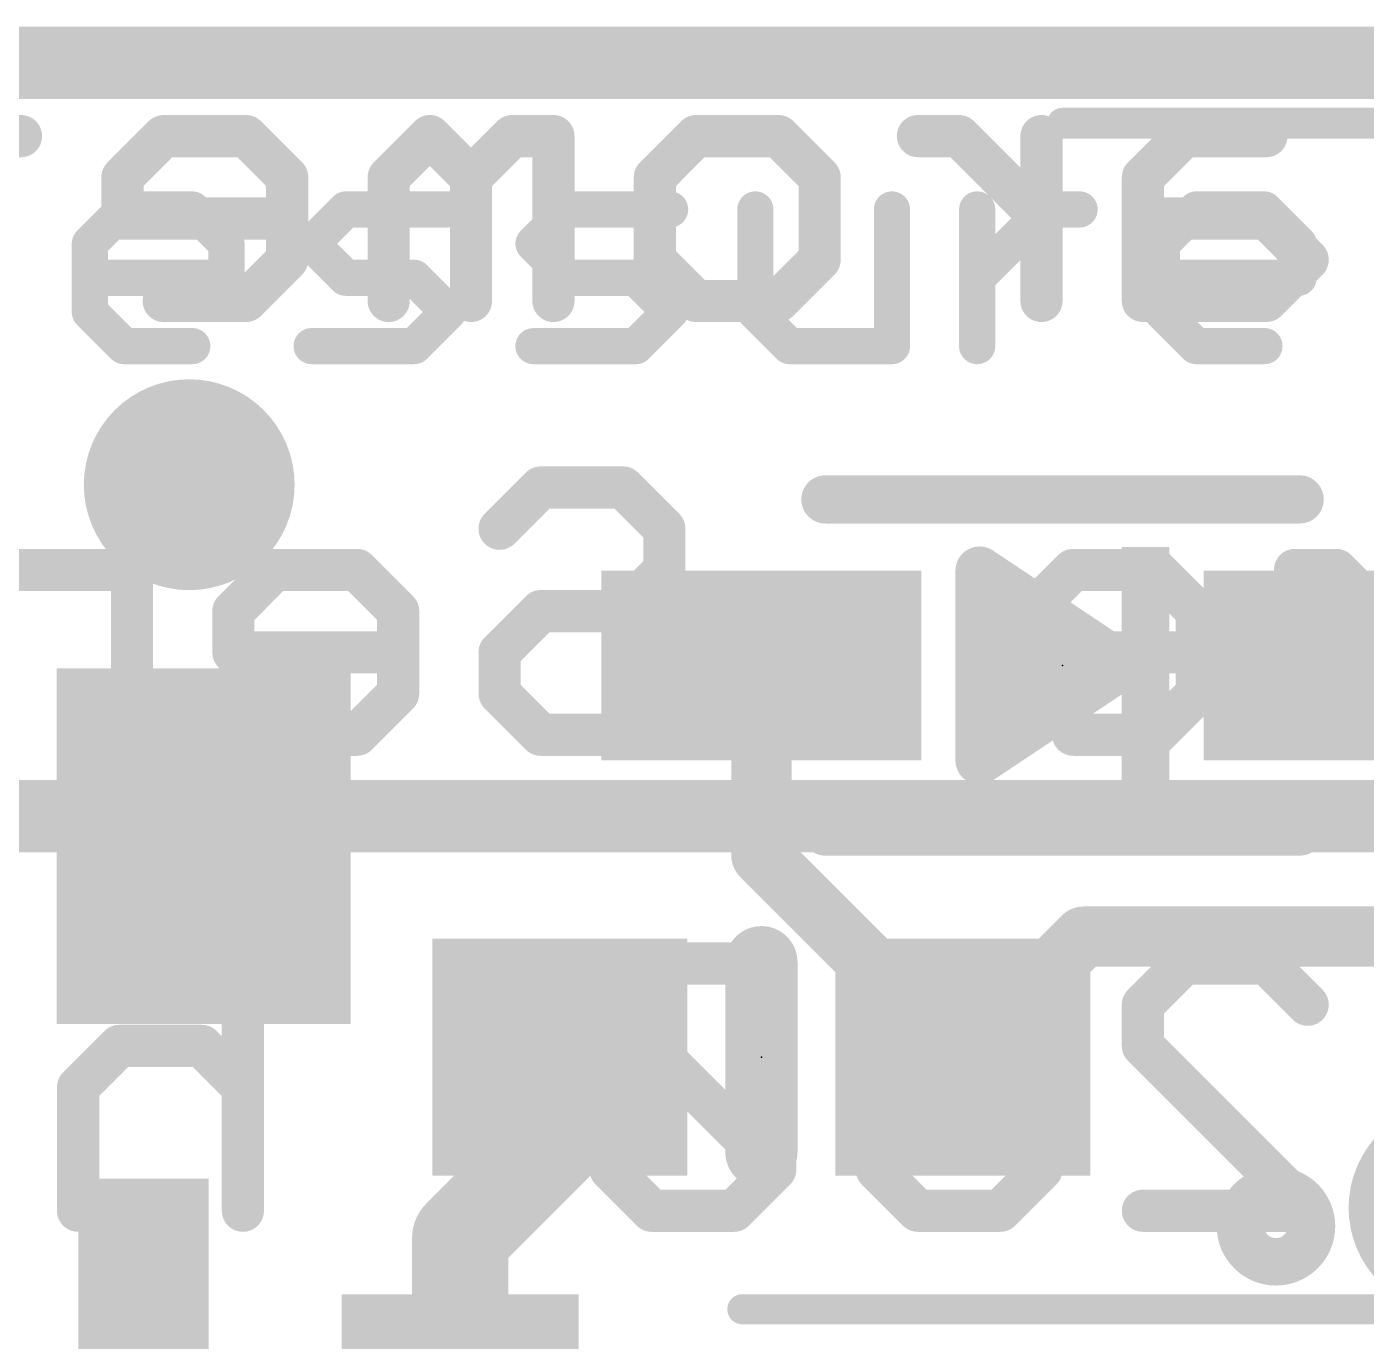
# Model space of a CAD drawing. Extents: x -3.6 to 34.1, y -8.2 to 24.4.
# Drawn here: x 8.33 to 13.98, y 10.11 to 15.65 of the extents above; entities that cross this region are included whole.
import ezdxf

# ---------------------------------------------------------------- set-up
doc = ezdxf.new("R2010")
doc.units = 0
for name, color, linetype in [('1', 12, 'CONTINUOUS'), ('16', 5, 'CONTINUOUS'), ('18', 110, 'CONTINUOUS'), ('21', 40, 'CONTINUOUS'), ('22', 6, 'CONTINUOUS'), ('23', 40, 'CONTINUOUS'), ('47', 253, 'CONTINUOUS')]:
    doc.layers.add(name, color=color, linetype=linetype)

# ---------------------------------------------------------------- blocks, each defined once
blk = doc.blocks.new('RECT')
blk.add_solid([(-0.5, -0.5), (0.5, -0.5), (-0.5, 0.5), (0.5, 0.5)])
blk = doc.blocks.new('ROUNDV')
at = {"const_width": 0.5}
blk.add_lwpolyline([(0, -0.25, 1), (0, 0.25, 1), (0, -0.25)], format="xyb", dxfattribs=at)

msp = doc.modelspace()

# ---------------------------------------------------------------- linework, layer by layer
at = {"layer": '1'}
for points, const_width in [([(7.112, 15.494), (15.748, 15.494)], 0.3048), ([(13.97, 12.954), (14.859, 13.843)], 0.254), ([(11.43, 12.954), (11.43, 12.153)], 0.254), ([(12.28, 11.303), (11.43, 12.153)], 0.254), ([(12.788, 11.811), (12.28, 11.303)], 0.254), ([(14.439, 11.811), (12.788, 11.811)], 0.254), ([(10.58, 10.961), (10.58, 11.303)], 0.4064), ([(10.16, 10.541), (10.58, 10.961)], 0.4064), ([(10.16, 9.7654), (10.16, 10.541)], 0.4064)]:
    msp.add_lwpolyline(points, dxfattribs=dict(at, const_width=const_width))
for points, const_width in [([(11.4935, 12.954, 1), (11.3665, 12.954)], 0.127), ([(13.9251, 12.9989, 1), (14.0149, 12.9091)], 0.127), ([(11.4749, 12.1979, 1), (11.3851, 12.1081)], 0.127), ([(11.3665, 12.153, 1), (11.4935, 12.153)], 0.127), ([(12.788, 11.8745, 1), (12.788, 11.7475)], 0.127), ([(12.8329, 11.7661, 1), (12.7431, 11.8559)], 0.127), ([(10.6816, 11.303, 1), (10.4784, 11.303)], 0.2032), ([(12.2351, 11.3479, 1), (12.3249, 11.2581)], 0.127), ([(12.2351, 11.2581, 1), (12.3249, 11.3479)], 0.127), ([(10.6518, 10.8892, 1), (10.5082, 11.0328)], 0.2032), ([(10.4784, 10.961, 1), (10.6816, 10.961)], 0.2032), ([(10.2616, 10.541, 1), (10.0584, 10.541)], 0.2032), ([(10.0882, 10.6128, 1), (10.2318, 10.4692)], 0.2032)]:
    msp.add_lwpolyline(points, format="xyb", dxfattribs=dict(at, const_width=const_width))
at = {"layer": '16', "const_width": 0.3048}
msp.add_lwpolyline([(5.8166, 12.319), (19.812, 12.319)], dxfattribs=at)
at = {"layer": '21'}
for points, const_width in [([(8.5978, 14.7324), (8.7419, 14.8764)], 0.1524), ([(8.7419, 14.8764), (9.03, 14.8764)], 0.1524), ([(9.03, 14.8764), (9.174, 14.7324)], 0.1524), ([(9.5333, 14.7324), (9.6774, 14.8764)], 0.1524), ([(9.6774, 14.8764), (10.1095, 14.8764)], 0.1524), ([(10.4688, 14.7324), (10.6129, 14.8764)], 0.1524), ([(10.6129, 14.8764), (11.0451, 14.8764)], 0.1524), ([(11.4044, 14.8764), (11.4044, 14.4443)], 0.1524), ([(11.9806, 14.3002), (11.9806, 14.8764)], 0.1524), ([(12.3399, 14.3002), (12.3399, 14.8764)], 0.1524), ([(12.3399, 14.5883), (12.628, 14.8764)], 0.1524), ([(12.628, 14.8764), (12.772, 14.8764)], 0.1524), ([(13.1195, 14.7324), (13.2635, 14.8764)], 0.1524), ([(13.2635, 14.8764), (13.5516, 14.8764)], 0.1524), ([(13.5516, 14.8764), (13.6957, 14.7324)], 0.1524), ([(8.5978, 14.4443), (8.5978, 14.7324)], 0.1524), ([(9.174, 14.7324), (9.174, 14.5883)], 0.1524), ([(9.6774, 14.5883), (9.5333, 14.7324)], 0.1524), ([(10.6129, 14.5883), (10.4688, 14.7324)], 0.1524), ([(13.1195, 14.4443), (13.1195, 14.7324)], 0.1524), ([(13.6957, 14.7324), (13.6957, 14.5883)], 0.1524), ([(9.174, 14.5883), (8.5978, 14.5883)], 0.1524), ([(9.9655, 14.5883), (9.6774, 14.5883)], 0.1524), ([(10.1095, 14.4443), (9.9655, 14.5883)], 0.1524), ([(10.901, 14.5883), (10.6129, 14.5883)], 0.1524), ([(11.0451, 14.4443), (10.901, 14.5883)], 0.1524), ([(13.6957, 14.5883), (13.1195, 14.5883)], 0.1524), ([(8.7419, 14.3002), (8.5978, 14.4443)], 0.1524), ([(9.9655, 14.3002), (10.1095, 14.4443)], 0.1524), ([(10.901, 14.3002), (11.0451, 14.4443)], 0.1524), ([(11.4044, 14.4443), (11.5484, 14.3002)], 0.1524), ([(13.2635, 14.3002), (13.1195, 14.4443)], 0.1524), ([(9.03, 14.3002), (8.7419, 14.3002)], 0.1524), ([(9.5333, 14.3002), (9.9655, 14.3002)], 0.1524), ([(10.4688, 14.3002), (10.901, 14.3002)], 0.1524), ([(11.5484, 14.3002), (11.9806, 14.3002)], 0.1524), ([(13.5516, 14.3002), (13.2635, 14.3002)], 0.1524), ([(11.7, 13.654), (13.7, 13.654)], 0.2032), ([(12.35, 12.554), (12.35, 13.354)], 0.2032), ([(12.35, 13.354), (12.95, 12.954)], 0.2032), ([(12.5, 12.754), (12.5, 13.154)], 0.2032), ([(12.5, 13.154), (12.8, 12.954)], 0.2032), ([(12.5, 13.0048), (12.7238, 13.0048)], 0.2032), ([(12.95, 12.954), (12.35, 12.554)], 0.2032), ([(12.8, 12.954), (12.5, 12.754)], 0.2032), ([(12.5, 12.8016), (12.5714, 12.8016)], 0.2032), ([(13.7, 12.254), (11.7, 12.254)], 0.2032), ([(11.43, 10.903), (11.43, 11.703)], 0.3048), ([(11.35, 10.24), (14.05, 10.24)], 0.127), ([(11.6, 10.24), (13.8, 10.24)], 0.127)]:
    msp.add_lwpolyline(points, dxfattribs=dict(at, const_width=const_width))
for points, const_width in [([(8.7419, 14.9145, 1), (8.7419, 14.8383)], 0.0762), ([(8.7688, 14.8495, 1), (8.7149, 14.9034)], 0.0762), ([(9.0569, 14.9034, 1), (9.003, 14.8495)], 0.0762), ([(9.03, 14.8383, 1), (9.03, 14.9145)], 0.0762), ([(9.6774, 14.9145, 1), (9.6774, 14.8383)], 0.0762), ([(9.7043, 14.8495, 1), (9.6504, 14.9034)], 0.0762), ([(10.1095, 14.8383, 1), (10.1095, 14.9145)], 0.0762), ([(10.6129, 14.9145, 1), (10.6129, 14.8383)], 0.0762), ([(10.6398, 14.8495, 1), (10.586, 14.9034)], 0.0762), ([(11.0451, 14.8383, 1), (11.0451, 14.9145)], 0.0762), ([(11.4425, 14.8764, 1), (11.3663, 14.8764)], 0.0762), ([(12.0187, 14.8764, 1), (11.9425, 14.8764)], 0.0762), ([(12.378, 14.8764, 1), (12.3018, 14.8764)], 0.0762), ([(12.628, 14.9145, 1), (12.628, 14.8383)], 0.0762), ([(12.6549, 14.8495, 1), (12.601, 14.9034)], 0.0762), ([(12.772, 14.8383, 1), (12.772, 14.9145)], 0.0762), ([(13.2635, 14.9145, 1), (13.2635, 14.8383)], 0.0762), ([(13.2905, 14.8495, 1), (13.2366, 14.9034)], 0.0762), ([(13.5786, 14.9034, 1), (13.5247, 14.8495)], 0.0762), ([(13.5516, 14.8383, 1), (13.5516, 14.9145)], 0.0762), ([(8.6359, 14.7324, 1), (8.5597, 14.7324)], 0.0762), ([(9.2121, 14.7324, 1), (9.1359, 14.7324)], 0.0762), ([(9.5603, 14.7593, 1), (9.5064, 14.7054)], 0.0762), ([(10.4958, 14.7593, 1), (10.4419, 14.7054)], 0.0762), ([(13.1576, 14.7324, 1), (13.0814, 14.7324)], 0.0762), ([(13.7338, 14.7324, 1), (13.6576, 14.7324)], 0.0762), ([(8.5709, 14.7593, 1), (8.6247, 14.7054)], 0.0762), ([(9.1471, 14.7054, 1), (9.201, 14.7593)], 0.0762), ([(9.5064, 14.7593, 1), (9.5603, 14.7054)], 0.0762), ([(10.4419, 14.7593, 1), (10.4958, 14.7054)], 0.0762), ([(13.0925, 14.7593, 1), (13.1464, 14.7054)], 0.0762), ([(13.6688, 14.7054, 1), (13.7226, 14.7593)], 0.0762), ([(8.5978, 14.6264, 1), (8.5978, 14.5502)], 0.0762), ([(9.174, 14.5502, 1), (9.174, 14.6264)], 0.0762), ([(9.6774, 14.6264, 1), (9.6774, 14.5502)], 0.0762), ([(9.6504, 14.5614, 1), (9.7043, 14.6153)], 0.0762), ([(9.9924, 14.6153, 1), (9.9385, 14.5614)], 0.0762), ([(9.9655, 14.5502, 1), (9.9655, 14.6264)], 0.0762), ([(10.6129, 14.6264, 1), (10.6129, 14.5502)], 0.0762), ([(10.586, 14.5614, 1), (10.6398, 14.6153)], 0.0762), ([(10.9279, 14.6153, 1), (10.8741, 14.5614)], 0.0762), ([(10.901, 14.5502, 1), (10.901, 14.6264)], 0.0762), ([(12.3129, 14.6153, 1), (12.3668, 14.5614)], 0.0762), ([(13.1195, 14.6264, 1), (13.1195, 14.5502)], 0.0762), ([(13.6957, 14.5502, 1), (13.6957, 14.6264)], 0.0762), ([(9.1359, 14.5883, 1), (9.2121, 14.5883)], 0.0762), ([(13.6576, 14.5883, 1), (13.7338, 14.5883)], 0.0762), ([(8.6247, 14.4712, 1), (8.5709, 14.4173)], 0.0762), ([(10.1365, 14.4173, 1), (10.0826, 14.4712)], 0.0762), ([(11.072, 14.4173, 1), (11.0181, 14.4712)], 0.0762), ([(11.4313, 14.4712, 1), (11.3774, 14.4173)], 0.0762), ([(13.1464, 14.4712, 1), (13.0925, 14.4173)], 0.0762), ([(8.5597, 14.4443, 1), (8.6359, 14.4443)], 0.0762), ([(10.0826, 14.4173, 1), (10.1365, 14.4712)], 0.0762), ([(11.0181, 14.4173, 1), (11.072, 14.4712)], 0.0762), ([(11.3663, 14.4443, 1), (11.4425, 14.4443)], 0.0762), ([(13.0814, 14.4443, 1), (13.1576, 14.4443)], 0.0762), ([(8.7419, 14.3383, 1), (8.7419, 14.2621)], 0.0762), ([(8.7149, 14.2733, 1), (8.7688, 14.3271)], 0.0762), ([(9.03, 14.2621, 1), (9.03, 14.3383)], 0.0762), ([(9.5333, 14.3383, 1), (9.5333, 14.2621)], 0.0762), ([(9.9385, 14.3271, 1), (9.9924, 14.2733)], 0.0762), ([(9.9655, 14.2621, 1), (9.9655, 14.3383)], 0.0762), ([(10.4688, 14.3383, 1), (10.4688, 14.2621)], 0.0762), ([(10.8741, 14.3271, 1), (10.9279, 14.2733)], 0.0762), ([(10.901, 14.2621, 1), (10.901, 14.3383)], 0.0762), ([(11.5484, 14.3383, 1), (11.5484, 14.2621)], 0.0762), ([(11.5215, 14.2733, 1), (11.5754, 14.3271)], 0.0762), ([(11.9806, 14.2621, 1), (11.9806, 14.3383)], 0.0762), ([(13.2635, 14.3383, 1), (13.2635, 14.2621)], 0.0762), ([(13.2366, 14.2733, 1), (13.2905, 14.3271)], 0.0762), ([(13.5516, 14.2621, 1), (13.5516, 14.3383)], 0.0762), ([(11.9425, 14.3002, 1), (12.0187, 14.3002)], 0.0762), ([(12.3018, 14.3002, 1), (12.378, 14.3002)], 0.0762), ([(11.7, 13.7048, 1), (11.7, 13.6032)], 0.1016), ([(13.7, 13.6032, 1), (13.7, 13.7048)], 0.1016), ([(12.4008, 13.354, 1), (12.2992, 13.354)], 0.1016), ([(12.3782, 13.3963, 1), (12.3218, 13.3117)], 0.1016), ([(12.5508, 13.154, 1), (12.4492, 13.154)], 0.1016), ([(12.5282, 13.1963, 1), (12.4718, 13.1117)], 0.1016), ([(12.5, 13.0556, 1), (12.5, 12.954)], 0.1016), ([(12.7238, 12.954, 1), (12.7238, 13.0556)], 0.1016), ([(12.8282, 12.9117, 1), (12.7718, 12.9963)], 0.1016), ([(12.9782, 12.9117, 1), (12.9218, 12.9963)], 0.1016), ([(12.7718, 12.9117, 1), (12.8282, 12.9963)], 0.1016), ([(12.9218, 12.9117, 1), (12.9782, 12.9963)], 0.1016), ([(12.5, 12.8524, 1), (12.5, 12.7508)], 0.1016), ([(12.5714, 12.7508, 1), (12.5714, 12.8524)], 0.1016), ([(12.4718, 12.7963, 1), (12.5282, 12.7117)], 0.1016), ([(12.4492, 12.754, 1), (12.5508, 12.754)], 0.1016), ([(12.3218, 12.5963, 1), (12.3782, 12.5117)], 0.1016), ([(12.2992, 12.554, 1), (12.4008, 12.554)], 0.1016), ([(11.7, 12.3048, 1), (11.7, 12.2032)], 0.1016), ([(13.7, 12.2032, 1), (13.7, 12.3048)], 0.1016), ([(11.5062, 11.703, 1), (11.3538, 11.703)], 0.1524), ([(11.3538, 10.903, 1), (11.5062, 10.903)], 0.1524), ([(13.6, 10.49, 1), (13.6, 10.69, 1), (13.6, 10.49)], 0.3), ([(11.35, 10.2718, 1), (11.35, 10.2082)], 0.0635), ([(11.6, 10.2718, 1), (11.6, 10.2082)], 0.0635), ([(13.8, 10.2082, 1), (13.8, 10.2718)], 0.0635)]:
    msp.add_lwpolyline(points, format="xyb", dxfattribs=dict(at, const_width=const_width))
at = {"layer": '22', "const_width": 0.1778}
for points in [[(8.3077, 15.1856), (7.9603, 15.1856)], [(8.9092, 15.1856), (8.7355, 15.0118)], [(9.2566, 15.1856), (8.9092, 15.1856)], [(9.4303, 15.0118), (9.2566, 15.1856)], [(10.0318, 15.1856), (9.8581, 15.0118)], [(10.2055, 15.0118), (10.0318, 15.1856)], [(10.3793, 15.1856), (10.2055, 15.0118)], [(10.553, 15.1856), (10.3793, 15.1856)], [(10.553, 14.4907), (10.553, 15.1856)], [(10.9807, 15.0118), (11.1544, 15.1856)], [(11.1544, 15.1856), (11.5019, 15.1856)], [(11.5019, 15.1856), (11.6756, 15.0118)], [(12.2637, 15.1856), (12.09, 15.1856)], [(12.6111, 14.8381), (12.2637, 15.1856)], [(12.6111, 14.4907), (12.6111, 15.1856)], [(13.2126, 15.1856), (13.0389, 15.0118)], [(13.56, 15.1856), (13.2126, 15.1856)], [(8.7355, 15.0118), (8.7355, 14.8381)], [(9.4303, 14.6644), (9.4303, 15.0118)], [(9.8581, 15.0118), (9.8581, 14.4907)], [(10.2055, 15.0118), (10.2055, 14.4907)], [(10.9807, 14.6644), (10.9807, 15.0118)], [(11.6756, 15.0118), (11.6756, 14.6644)], [(13.0389, 15.0118), (13.0389, 14.4907)], [(8.7355, 14.8381), (9.4303, 14.8381)], [(13.56, 14.8381), (13.0389, 14.8381)], [(13.7337, 14.6644), (13.56, 14.8381)], [(9.2566, 14.4907), (9.4303, 14.6644)], [(11.1544, 14.4907), (10.9807, 14.6644)], [(11.6756, 14.6644), (11.5019, 14.4907)], [(13.56, 14.4907), (13.7337, 14.6644)], [(8.9092, 14.4907), (9.2566, 14.4907)], [(11.5019, 14.4907), (11.1544, 14.4907)], [(13.0389, 14.4907), (13.56, 14.4907)], [(10.3259, 13.5305), (10.4996, 13.7042)], [(10.4996, 13.7042), (10.847, 13.7042)], [(10.847, 13.7042), (11.0207, 13.5305)], [(11.0207, 13.5305), (11.0207, 13.3568)], [(8.2543, 13.3568), (8.0806, 13.183)], [(8.7755, 13.3568), (8.2543, 13.3568)], [(8.7755, 12.6619), (8.7755, 13.3568)], [(9.377, 13.3568), (9.2032, 13.183)], [(9.7244, 13.3568), (9.377, 13.3568)], [(9.8981, 13.183), (9.7244, 13.3568)], [(11.0207, 13.3568), (10.847, 13.183)], [(12.7448, 13.3568), (12.5711, 13.183)], [(13.0923, 13.3568), (12.7448, 13.3568)], [(13.266, 13.183), (13.0923, 13.3568)], [(13.8541, 13.3568), (13.6803, 13.3568)], [(14.2015, 13.0093), (13.8541, 13.3568)], [(9.2032, 13.183), (9.2032, 13.0093)], [(9.8981, 12.8356), (9.8981, 13.183)], [(10.4996, 13.183), (10.3259, 13.0093)], [(10.847, 13.183), (10.4996, 13.183)], [(12.5711, 13.183), (12.5711, 13.0093)], [(13.266, 12.8356), (13.266, 13.183)], [(9.2032, 13.0093), (9.8981, 13.0093)], [(10.3259, 13.0093), (10.3259, 12.8356)], [(12.5711, 13.0093), (13.266, 13.0093)], [(9.7244, 12.6619), (9.8981, 12.8356)], [(10.3259, 12.8356), (10.4996, 12.6619)], [(10.847, 12.6619), (11.0207, 12.8356)], [(13.0923, 12.6619), (13.266, 12.8356)], [(9.377, 12.6619), (9.7244, 12.6619)], [(10.4996, 12.6619), (10.847, 12.6619)], [(12.7448, 12.6619), (13.0923, 12.6619)], [(9.2432, 11.6976), (9.2432, 10.6553)], [(10.9673, 11.6976), (10.7936, 11.5239)], [(11.3148, 11.6976), (10.9673, 11.6976)], [(11.4885, 11.5239), (11.3148, 11.6976)], [(12.09, 11.6976), (11.9162, 11.5239)], [(12.4374, 11.6976), (12.09, 11.6976)], [(12.6111, 11.5239), (12.4374, 11.6976)], [(13.0389, 11.5239), (13.2126, 11.6976)], [(13.2126, 11.6976), (13.56, 11.6976)], [(13.56, 11.6976), (13.7337, 11.5239)], [(10.7936, 11.5239), (10.7936, 10.829)], [(11.4885, 10.829), (10.7936, 11.5239)], [(11.4885, 10.829), (11.4885, 11.5239)], [(11.9162, 11.5239), (11.9162, 10.829)], [(12.6111, 10.829), (11.9162, 11.5239)], [(12.6111, 10.829), (12.6111, 11.5239)], [(13.0389, 11.3502), (13.0389, 11.5239)], [(8.7221, 11.3502), (8.5484, 11.1764)], [(9.0695, 11.3502), (8.7221, 11.3502)], [(9.2432, 11.1764), (9.0695, 11.3502)], [(13.7337, 10.6553), (13.0389, 11.3502)], [(8.5484, 11.1764), (8.5484, 10.6553)], [(10.7936, 10.829), (10.9673, 10.6553)], [(11.3148, 10.6553), (11.4885, 10.829)], [(11.9162, 10.829), (12.09, 10.6553)], [(12.4374, 10.6553), (12.6111, 10.829)], [(10.9673, 10.6553), (11.3148, 10.6553)], [(12.09, 10.6553), (12.4374, 10.6553)], [(13.0389, 10.6553), (13.7337, 10.6553)]]:
    msp.add_lwpolyline(points, dxfattribs=at)
at = {"layer": '22', "const_width": 0.0889}
for points in [[(8.3077, 15.1411, 1), (8.3077, 15.23)], [(8.9092, 15.23, 1), (8.9092, 15.1411)], [(8.9406, 15.1541, 1), (8.8778, 15.217)], [(9.2881, 15.217, 1), (9.2252, 15.1541)], [(9.2566, 15.1411, 1), (9.2566, 15.23)], [(10.0633, 15.217, 1), (10.0004, 15.1541)], [(10.0633, 15.1541, 1), (10.0004, 15.217)], [(10.3793, 15.23, 1), (10.3793, 15.1411)], [(10.4107, 15.1541, 1), (10.3478, 15.217)], [(10.5974, 15.1856, 1), (10.5085, 15.1856)], [(10.553, 15.1411, 1), (10.553, 15.23)], [(11.1544, 15.23, 1), (11.1544, 15.1411)], [(11.1859, 15.1541, 1), (11.123, 15.217)], [(11.5333, 15.217, 1), (11.4704, 15.1541)], [(11.5019, 15.1411, 1), (11.5019, 15.23)], [(12.09, 15.23, 1), (12.09, 15.1411)], [(12.2951, 15.217, 1), (12.2323, 15.1541)], [(12.2637, 15.1411, 1), (12.2637, 15.23)], [(12.6556, 15.1856, 1), (12.5667, 15.1856)], [(13.2126, 15.23, 1), (13.2126, 15.1411)], [(13.244, 15.1541, 1), (13.1812, 15.217)], [(13.56, 15.1411, 1), (13.56, 15.23)], [(8.7799, 15.0118, 1), (8.691, 15.0118)], [(8.7041, 15.0433, 1), (8.7669, 14.9804)], [(9.4748, 15.0118, 1), (9.3859, 15.0118)], [(9.3989, 14.9804, 1), (9.4618, 15.0433)], [(9.8267, 15.0433, 1), (9.8895, 14.9804)], [(9.9026, 15.0118, 1), (9.8137, 15.0118)], [(10.25, 15.0118, 1), (10.1611, 15.0118)], [(10.1741, 15.0433, 1), (10.237, 14.9804)], [(10.1741, 14.9804, 1), (10.237, 15.0433)], [(11.0252, 15.0118, 1), (10.9363, 15.0118)], [(10.9493, 15.0433, 1), (11.0122, 14.9804)], [(11.72, 15.0118, 1), (11.6311, 15.0118)], [(11.6442, 14.9804, 1), (11.707, 15.0433)], [(13.0074, 15.0433, 1), (13.0703, 14.9804)], [(13.0833, 15.0118, 1), (12.9944, 15.0118)], [(8.7355, 14.8826, 1), (8.7355, 14.7937)], [(9.4303, 14.7937, 1), (9.4303, 14.8826)], [(12.5797, 14.8067, 1), (12.6425, 14.8696)], [(13.0389, 14.8826, 1), (13.0389, 14.7937)], [(13.5914, 14.8696, 1), (13.5286, 14.8067)], [(13.56, 14.7937, 1), (13.56, 14.8826)], [(8.691, 14.8381, 1), (8.7799, 14.8381)], [(9.4618, 14.633, 1), (9.3989, 14.6958)], [(11.0122, 14.6958, 1), (10.9493, 14.633)], [(11.707, 14.633, 1), (11.6442, 14.6958)], [(13.7652, 14.633, 1), (13.7023, 14.6958)], [(9.3859, 14.6644, 1), (9.4748, 14.6644)], [(10.9363, 14.6644, 1), (11.0252, 14.6644)], [(11.6311, 14.6644, 1), (11.72, 14.6644)], [(13.7023, 14.633, 1), (13.7652, 14.6958)], [(8.9092, 14.5351, 1), (8.9092, 14.4463)], [(9.2566, 14.4463, 1), (9.2566, 14.5351)], [(11.1544, 14.5351, 1), (11.1544, 14.4463)], [(11.5019, 14.4463, 1), (11.5019, 14.5351)], [(13.0389, 14.5351, 1), (13.0389, 14.4463)], [(13.56, 14.4463, 1), (13.56, 14.5351)], [(9.2252, 14.5221, 1), (9.2881, 14.4593)], [(9.8137, 14.4907, 1), (9.9026, 14.4907)], [(10.1611, 14.4907, 1), (10.25, 14.4907)], [(10.5085, 14.4907, 1), (10.5974, 14.4907)], [(11.123, 14.4593, 1), (11.1859, 14.5221)], [(11.4704, 14.5221, 1), (11.5333, 14.4593)], [(12.5667, 14.4907, 1), (12.6556, 14.4907)], [(12.9944, 14.4907, 1), (13.0833, 14.4907)], [(13.5286, 14.5221, 1), (13.5914, 14.4593)], [(10.4996, 13.7486, 1), (10.4996, 13.6597)], [(10.531, 13.6728, 1), (10.4682, 13.7356)], [(10.8784, 13.7356, 1), (10.8156, 13.6728)], [(10.847, 13.6597, 1), (10.847, 13.7486)], [(11.0652, 13.5305, 1), (10.9763, 13.5305)], [(10.2944, 13.5619, 1), (10.3573, 13.499)], [(10.9893, 13.499, 1), (11.0522, 13.5619)], [(8.2858, 13.3253, 1), (8.2229, 13.3882)], [(8.8199, 13.3568, 1), (8.731, 13.3568)], [(8.7755, 13.3123, 1), (8.7755, 13.4012)], [(9.377, 13.4012, 1), (9.377, 13.3123)], [(9.4084, 13.3253, 1), (9.3455, 13.3882)], [(9.7558, 13.3882, 1), (9.693, 13.3253)], [(9.7244, 13.3123, 1), (9.7244, 13.4012)], [(11.0522, 13.3253, 1), (10.9893, 13.3882)], [(12.7448, 13.4012, 1), (12.7448, 13.3123)], [(12.7763, 13.3253, 1), (12.7134, 13.3882)], [(13.1237, 13.3882, 1), (13.0608, 13.3253)], [(13.0923, 13.3123, 1), (13.0923, 13.4012)], [(13.6803, 13.4012, 1), (13.6803, 13.3123)], [(13.8855, 13.3882, 1), (13.8226, 13.3253)], [(13.8541, 13.3123, 1), (13.8541, 13.4012)], [(10.9763, 13.3568, 1), (11.0652, 13.3568)], [(9.2477, 13.183, 1), (9.1588, 13.183)], [(9.1718, 13.2145, 1), (9.2347, 13.1516)], [(9.9426, 13.183, 1), (9.8537, 13.183)], [(9.8667, 13.1516, 1), (9.9295, 13.2145)], [(10.4996, 13.2275, 1), (10.4996, 13.1386)], [(10.531, 13.1516, 1), (10.4682, 13.2145)], [(10.8156, 13.2145, 1), (10.8784, 13.1516)], [(10.847, 13.1386, 1), (10.847, 13.2275)], [(12.6156, 13.183, 1), (12.5267, 13.183)], [(12.5397, 13.2145, 1), (12.6025, 13.1516)], [(13.3104, 13.183, 1), (13.2215, 13.183)], [(13.2345, 13.1516, 1), (13.2974, 13.2145)], [(9.2032, 13.0538, 1), (9.2032, 12.9649)], [(9.1588, 13.0093, 1), (9.2477, 13.0093)], [(9.8981, 12.9649, 1), (9.8981, 13.0538)], [(10.3703, 13.0093, 1), (10.2814, 13.0093)], [(10.2944, 13.0408, 1), (10.3573, 12.9779)], [(12.5711, 13.0538, 1), (12.5711, 12.9649)], [(12.5267, 13.0093, 1), (12.6156, 13.0093)], [(13.266, 12.9649, 1), (13.266, 13.0538)], [(9.8537, 12.8356, 1), (9.9426, 12.8356)], [(9.9295, 12.8042, 1), (9.8667, 12.867)], [(10.2814, 12.8356, 1), (10.3703, 12.8356)], [(10.3573, 12.867, 1), (10.2944, 12.8042)], [(11.0522, 12.8042, 1), (10.9893, 12.867)], [(13.2215, 12.8356, 1), (13.3104, 12.8356)], [(13.2974, 12.8042, 1), (13.2345, 12.867)], [(9.377, 12.7064, 1), (9.377, 12.6175)], [(9.693, 12.6933, 1), (9.7558, 12.6305)], [(9.7244, 12.6175, 1), (9.7244, 12.7064)], [(10.4996, 12.7064, 1), (10.4996, 12.6175)], [(10.4682, 12.6305, 1), (10.531, 12.6933)], [(10.8156, 12.6933, 1), (10.8784, 12.6305)], [(10.847, 12.6175, 1), (10.847, 12.7064)], [(12.7448, 12.7064, 1), (12.7448, 12.6175)], [(13.0608, 12.6933, 1), (13.1237, 12.6305)], [(13.0923, 12.6175, 1), (13.0923, 12.7064)], [(8.731, 12.6619, 1), (8.8199, 12.6619)], [(9.2877, 11.6976, 1), (9.1988, 11.6976)], [(10.9673, 11.742, 1), (10.9673, 11.6531)], [(10.9988, 11.6662, 1), (10.9359, 11.729)], [(11.3462, 11.729, 1), (11.2833, 11.6662)], [(11.3148, 11.6531, 1), (11.3148, 11.742)], [(12.09, 11.742, 1), (12.09, 11.6531)], [(12.1214, 11.6662, 1), (12.0585, 11.729)], [(12.4688, 11.729, 1), (12.406, 11.6662)], [(12.4374, 11.6531, 1), (12.4374, 11.742)], [(13.2126, 11.742, 1), (13.2126, 11.6531)], [(13.244, 11.6662, 1), (13.1812, 11.729)], [(13.5914, 11.729, 1), (13.5286, 11.6662)], [(13.56, 11.6531, 1), (13.56, 11.742)], [(10.8381, 11.5239, 1), (10.7492, 11.5239)], [(10.8251, 11.5553, 1), (10.7622, 11.4924)], [(10.7622, 11.5553, 1), (10.8251, 11.4924)], [(11.5329, 11.5239, 1), (11.444, 11.5239)], [(11.4571, 11.4924, 1), (11.5199, 11.5553)], [(11.9477, 11.5553, 1), (11.8848, 11.4924)], [(11.8848, 11.5553, 1), (11.9477, 11.4924)], [(11.9607, 11.5239, 1), (11.8718, 11.5239)], [(12.6556, 11.5239, 1), (12.5667, 11.5239)], [(12.5797, 11.4924, 1), (12.6425, 11.5553)], [(13.0074, 11.5553, 1), (13.0703, 11.4924)], [(13.0833, 11.5239, 1), (12.9944, 11.5239)], [(13.7023, 11.4924, 1), (13.7652, 11.5553)], [(8.7221, 11.3946, 1), (8.7221, 11.3057)], [(8.7535, 11.3187, 1), (8.6907, 11.3816)], [(9.101, 11.3816, 1), (9.0381, 11.3187)], [(9.0695, 11.3057, 1), (9.0695, 11.3946)], [(13.0703, 11.3816, 1), (13.0074, 11.3187)], [(12.9944, 11.3502, 1), (13.0833, 11.3502)], [(8.5928, 11.1764, 1), (8.5039, 11.1764)], [(8.517, 11.2079, 1), (8.5798, 11.145)], [(9.2118, 11.145, 1), (9.2747, 11.2079)], [(10.8251, 10.8604, 1), (10.7622, 10.7976)], [(11.5199, 10.7976, 1), (11.4571, 10.8604)], [(11.4571, 10.7976, 1), (11.5199, 10.8604)], [(11.9477, 10.8604, 1), (11.8848, 10.7976)], [(12.6425, 10.7976, 1), (12.5797, 10.8604)], [(12.5797, 10.7976, 1), (12.6425, 10.8604)], [(10.7492, 10.829, 1), (10.8381, 10.829)], [(11.444, 10.829, 1), (11.5329, 10.829)], [(11.8718, 10.829, 1), (11.9607, 10.829)], [(12.5667, 10.829, 1), (12.6556, 10.829)], [(10.9673, 10.6997, 1), (10.9673, 10.6109)], [(11.3148, 10.6109, 1), (11.3148, 10.6997)], [(12.09, 10.6997, 1), (12.09, 10.6109)], [(12.4374, 10.6109, 1), (12.4374, 10.6997)], [(13.0389, 10.6997, 1), (13.0389, 10.6109)], [(13.7337, 10.6109, 1), (13.7337, 10.6997)], [(8.5039, 10.6553, 1), (8.5928, 10.6553)], [(9.1988, 10.6553, 1), (9.2877, 10.6553)], [(10.9359, 10.6239, 1), (10.9988, 10.6867)], [(11.2833, 10.6867, 1), (11.3462, 10.6239)], [(12.0585, 10.6239, 1), (12.1214, 10.6867)], [(12.406, 10.6867, 1), (12.4688, 10.6239)], [(13.7023, 10.6239, 1), (13.7652, 10.6867)]]:
    msp.add_lwpolyline(points, format="xyb", dxfattribs=at)
at = {"layer": '23'}
for p in [(12.7, 12.954), (11.43, 11.303)]:
    msp.add_point(p, dxfattribs=at)
at = {"layer": '47', "const_width": 0.13}
msp.add_lwpolyline([(12.7, 15.24), (31.287, 15.24)], dxfattribs=at)
at = {"layer": '47', "const_width": 0.065}
msp.add_lwpolyline([(12.7, 15.2725, 1), (12.7, 15.2075)], format="xyb", dxfattribs=at)

# ---------------------------------------------------------------- block references
at = {"layer": '1', "xscale": 1.35, "yscale": 0.8, "rotation": 180}
for p in [(11.43, 12.954), (13.97, 12.954)]:
    msp.add_blockref('RECT', p, dxfattribs=at)
at = {"layer": '1'}
for p, xscale, yscale in [((9.078, 12.192), 1.24, 1.5), ((8.824, 10.1901), 0.55, 1.2)]:
    msp.add_blockref('RECT', p, dxfattribs=dict(at, xscale=xscale, yscale=yscale))
at = {"layer": '1', "xscale": 1.075}
for p, rotation in [((10.58, 11.303), 180), ((12.28, 11.303), 180), ((10.16, 9.7654), 270)]:
    msp.add_blockref('RECT', p, dxfattribs=dict(at, rotation=rotation))
at = {"layer": '18', "xscale": 0.889, "yscale": 0.889}
for p in [(9.017, 13.716), (9.017, 13.716), (14.351, 10.668), (14.351, 10.668)]:
    msp.add_blockref('ROUNDV', p, dxfattribs=at)
at = {"layer": '21', "xscale": 0.2, "rotation": 180}
msp.add_blockref('RECT', (13.05, 12.954), dxfattribs=at)

doc.saveas('drawing.dxf')
